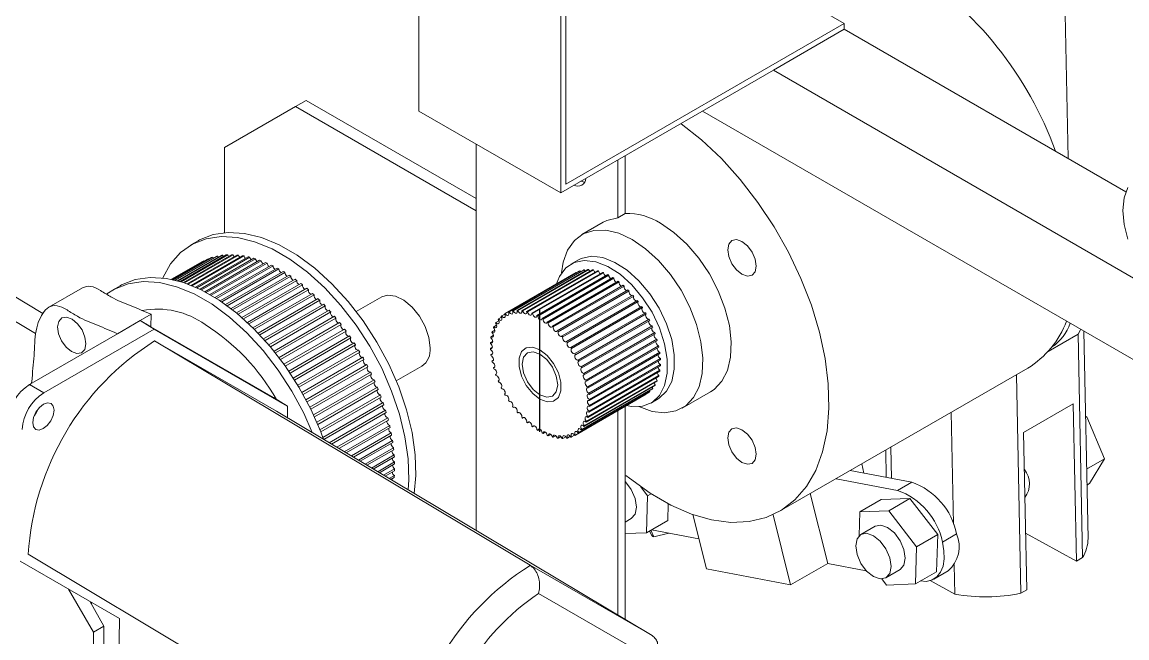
# Model space of a CAD drawing. Header units: millimetres. Extents: x -250 to 3947, y -1468 to 870.
# Drawn here: x 453.5 to 508.6, y 283.7 to 314.4 of the extents above; entities that cross this region are included whole.
import ezdxf

# ---------------------------------------------------------------- set-up
doc = ezdxf.new("R2010")
doc.units = ezdxf.units.MM
doc.linetypes.add('CENTERX2', pattern=[20.32, 12.7, -2.54, 2.54, -2.54])

msp = doc.modelspace()

# ---------------------------------------------------------------- linework, layer by layer
at = {"color": 7, "linetype": 'Continuous', "lineweight": 15}
for p, q in [((473.3147, 309.9859), (473.3147, 322.234)), ((505.6854, 307.6268), (505.4072, 321.7809)), ((480.3858, 305.9038), (480.3858, 318.1519)), ((480.6333, 318.2948), (480.6333, 306.3325)), ((494.5279, 314.3537), (487.4569, 318.4357)), ((480.6333, 306.3325), (494.5279, 314.3537)), ((494.5279, 314.3537), (494.5279, 314.0679)), ((494.5279, 314.0679), (490.9924, 312.0269)), ((508.5748, 305.9588), (494.5279, 314.0679)), ((490.9924, 312.0269), (480.3858, 305.9038)), ((572.3097, 265.0834), (490.9924, 312.0269)), ((467.681, 310.5146), (467.1507, 310.2085)), ((476.1663, 305.6162), (467.681, 310.5146)), ((467.1507, 310.2085), (463.6152, 308.1668)), ((476.1663, 305.0039), (467.1507, 310.2085)), ((480.3858, 305.9038), (473.3147, 309.9859)), ((514.3269, 294.4734), (487.4563, 309.9855)), ((463.6152, 303.9172), (463.6152, 308.1668)), ((476.1663, 308.3397), (476.1663, 289.0539)), ((483.2374, 307.55), (483.2374, 304.6627)), ((483.5909, 304.8668), (483.5909, 307.7541)), ((483.5909, 304.8668), (483.2374, 304.6627)), ((454.5532, 299.8865), (446.9942, 304.4059)), ((482.5054, 304.4367), (481.4447, 303.8244)), ((462.2975, 303.5104), (461.944, 303.3063)), ((460.9988, 301.5834), (462.7334, 302.5847)), ((462.7972, 302.611), (461.0122, 301.5805)), ((461.057, 301.5705), (462.9619, 302.6702)), ((463.0286, 302.6909), (461.079, 301.5655)), ((461.1451, 301.5498), (463.2, 302.7361)), ((463.2693, 302.7512), (461.1752, 301.5423)), ((461.2608, 301.5202), (463.4471, 302.7822)), ((463.5187, 302.7917), (461.2984, 301.51)), ((461.4018, 301.4804), (463.7023, 302.8084)), ((463.7761, 302.8122), (461.4461, 301.4671)), ((461.5654, 301.4293), (463.965, 302.8146)), ((464.0408, 302.8127), (461.6156, 301.4126)), ((461.749, 301.3659), (464.2345, 302.8007)), ((464.3121, 302.7932), (461.8044, 301.3455)), ((461.95, 301.289), (464.5101, 302.7669)), ((464.5893, 302.7537), (462.0099, 301.2646)), ((462.1661, 301.1979), (464.791, 302.7132)), ((464.8715, 302.6944), (462.2298, 301.1694)), ((462.3951, 301.0919), (465.0764, 302.6398)), ((465.1581, 302.6154), (462.4622, 301.059)), ((462.6351, 300.9705), (465.3655, 302.5468)), ((465.4482, 302.5169), (462.7049, 300.9332)), ((462.8129, 302.5842), (462.7972, 302.611)), ((463.0521, 302.6507), (463.0286, 302.6909)), ((481.2375, 302.5501), (480.884, 302.346)), ((460.9719, 301.589), (462.515, 302.4798)), ((462.5759, 302.5115), (460.9763, 301.5881)), ((462.5836, 302.4983), (462.5759, 302.5115)), ((462.8842, 300.8334), (465.6576, 302.4345)), ((465.741, 302.3992), (462.9563, 300.7916)), ((463.1407, 300.6804), (465.9519, 302.3033)), ((466.0357, 302.2626), (463.2147, 300.6341)), ((463.4033, 300.5115), (466.2475, 302.1534)), ((466.3315, 302.1076), (463.4787, 300.4607)), ((463.6704, 300.3267), (466.5437, 301.9854)), ((481.3081, 301.9953), (477.7726, 299.9542)), ((477.8091, 299.9673), (481.3447, 302.0084)), ((481.5163, 302.0533), (477.9807, 300.0122)), ((478.0202, 300.019), (481.5557, 302.0601)), ((481.7394, 302.0765), (478.2038, 300.0355)), ((478.2457, 300.0359), (481.7813, 302.0769)), ((481.975, 302.0647), (478.4395, 300.0237)), ((478.4834, 300.0178), (482.0189, 302.0588)), ((482.2206, 302.0181), (478.6851, 299.977)), ((478.7305, 299.9649), (482.266, 302.0059)), ((481.3447, 302.0084), (481.3686, 301.968)), ((466.6277, 301.9344), (463.7468, 300.2713)), ((463.9407, 300.1261), (466.8395, 301.7996)), ((466.9233, 301.7437), (464.0179, 300.0664)), ((464.2131, 299.9101), (467.1343, 301.5965)), ((467.2177, 301.5359), (464.2906, 299.8461)), ((481.1173, 301.9032), (477.5817, 299.8622)), ((477.615, 299.8814), (481.1505, 301.9224)), ((482.4735, 301.9371), (478.9379, 299.896)), ((478.9844, 299.8777), (482.5199, 301.9187)), ((482.7308, 301.8226), (479.1953, 299.7816)), ((479.2423, 299.7573), (482.7778, 301.7983)), ((482.9899, 301.6759), (479.4543, 299.6349)), ((479.5013, 299.6049), (483.0368, 301.6459)), ((483.2477, 301.4986), (479.7122, 299.4576)), ((479.7587, 299.4223), (483.2942, 301.4633)), ((481.1505, 301.9224), (481.1585, 301.9089)), ((456.5346, 301.1663), (454.8594, 300.1992)), ((458.4084, 301.2653), (458.0549, 301.0612)), ((464.4863, 299.679), (467.4272, 301.3768)), ((467.5099, 301.3115), (464.5638, 299.6108)), ((464.7592, 299.4333), (467.7174, 301.141)), ((467.7992, 301.0713), (464.8365, 299.3609)), ((465.0308, 299.1734), (468.0041, 300.8898)), ((483.5016, 301.2926), (479.9661, 299.2516)), ((480.0115, 299.2113), (483.5471, 301.2523)), ((483.7488, 301.0602), (480.2132, 299.0192)), ((480.2571, 298.9744), (483.7927, 301.0154)), ((468.0847, 300.8158), (465.1075, 299.0971)), ((465.3002, 298.8998), (468.2865, 300.6239)), ((468.3658, 300.5458), (465.376, 298.8198)), ((465.5663, 298.6134), (468.5639, 300.3439)), ((471.4541, 300.7137), (470.1851, 299.9811)), ((483.9864, 300.8039), (480.4509, 298.7629)), ((480.4928, 298.7141), (484.0283, 300.7551)), ((484.212, 300.5266), (480.6764, 298.4856)), ((480.7159, 298.4333), (484.2514, 300.4743)), ((459.9514, 299.8422), (459.4052, 299.5269)), ((459.9514, 299.8422), (459.9416, 299.2173)), ((468.6416, 300.262), (465.6411, 298.5298)), ((465.8282, 298.3146), (468.8355, 300.0507)), ((468.9114, 299.9652), (465.9017, 298.2277)), ((477.4398, 299.7621), (477.5894, 299.8485)), ((484.423, 300.2313), (480.8874, 298.1903)), ((480.924, 298.135), (484.4595, 300.176)), ((484.6171, 299.9212), (481.0816, 297.8801)), ((481.1148, 297.8226), (484.6504, 299.8636)), ((459.4052, 299.5269), (458.2762, 298.8752)), ((459.4052, 299.5269), (460.1122, 299.1042)), ((459.9416, 299.2173), (459.4052, 299.5269)), ((466.0515, 295.6901), (459.9416, 299.2173)), ((466.0851, 298.0043), (469.1005, 299.745)), ((469.1744, 299.6561), (466.157, 297.9142)), ((466.3363, 297.6832), (469.3582, 299.4278)), ((469.4299, 299.3357), (466.4064, 297.5902)), ((477.0463, 299.2192), (477.1852, 299.2993)), ((477.1539, 299.4292), (477.298, 299.5123)), ((477.2856, 299.6108), (477.4332, 299.696)), ((484.7923, 299.5997), (481.2568, 297.5586)), ((481.2863, 297.4994), (484.8219, 299.5404)), ((484.9465, 299.2703), (481.411, 297.2293)), ((481.4366, 297.1689), (484.9721, 299.21)), ((458.2762, 298.8752), (453.8925, 296.3445)), ((460.1122, 299.1042), (454.5995, 295.9218)), ((466.7585, 295.2674), (460.1122, 299.1042)), ((466.5808, 297.3522), (469.608, 299.0998)), ((469.6773, 299.0048), (466.6488, 297.2566)), ((466.8179, 297.0121), (469.849, 298.7619)), ((469.9158, 298.6644), (466.8838, 296.914)), ((476.9077, 298.7236), (477.0317, 298.7952)), ((476.9639, 298.9831), (477.0961, 299.0594)), ((485.0782, 298.9366), (481.5427, 296.8956)), ((481.564, 296.8349), (485.0995, 298.8759)), ((504.6876, 297.9837), (506.1874, 298.8495)), ((506.1874, 298.8495), (506.4065, 287.7027)), ((506.6833, 288.6633), (506.48, 299.0033)), ((478.8616, 287.3174), (460.1262, 298.5189)), ((460.1262, 298.5189), (466.2031, 295.0107)), ((467.047, 296.6638), (470.0808, 298.4152)), ((470.1447, 298.3153), (467.1104, 296.5636)), ((476.8757, 298.1458), (476.9795, 298.2057)), ((476.8782, 298.4435), (476.9927, 298.5096)), ((485.1858, 298.6024), (481.6503, 296.5614)), ((481.6671, 296.501), (485.2026, 298.542)), ((485.2682, 298.2712), (481.7326, 296.2302)), ((481.7448, 296.1708), (485.2804, 298.2118)), ((467.2673, 296.3083), (470.3025, 298.0605)), ((470.3636, 297.9585), (467.3282, 296.2062)), ((467.4783, 295.9465), (470.5137, 297.6988)), ((470.5716, 297.595), (467.5364, 295.8428)), ((476.9003, 297.8338), (476.9922, 297.8868)), ((476.9518, 297.5109), (477.0308, 297.5565)), ((485.3244, 297.9468), (481.7889, 295.9057)), ((481.7963, 295.8479), (485.3318, 297.8889)), ((485.354, 297.6325), (481.8184, 295.5915)), ((481.8209, 295.5359), (485.3564, 297.5769)), ((467.6794, 295.5794), (470.7138, 297.3311)), ((470.7684, 297.2259), (467.7345, 295.4744)), ((472.1849, 296.5169), (473.4539, 297.2495)), ((477.0295, 297.1807), (477.0947, 297.2183)), ((485.3318, 297.0484), (481.7963, 295.0074)), ((481.8184, 295.2382), (485.354, 297.2792)), ((485.3564, 297.332), (481.8209, 295.291)), ((491.3032, 290.0132), (503.6776, 297.1568)), ((467.8699, 295.2081), (470.9021, 296.9585)), ((470.9533, 296.852), (467.922, 295.102)), ((468.0495, 294.8335), (471.0782, 296.5819)), ((471.1259, 296.4744), (468.0985, 294.7267)), ((477.1326, 296.8467), (477.1833, 296.876)), ((477.26, 296.5127), (477.2957, 296.5333)), ((481.6503, 294.4624), (485.1858, 296.5035)), ((485.2026, 296.5444), (481.6671, 294.5034)), ((481.7326, 294.6985), (485.2682, 296.7395)), ((485.2804, 296.7849), (481.7448, 294.7439)), ((481.7889, 294.958), (485.3244, 296.999)), ((503.1099, 296.8291), (503.3243, 285.9233)), ((453.8925, 296.3445), (454.5995, 295.9218)), ((468.2178, 294.4567), (471.2416, 296.2023)), ((471.2856, 296.0942), (468.2634, 294.3495)), ((477.4102, 296.1823), (477.4305, 296.194)), ((481.2568, 293.9195), (484.7923, 295.9606)), ((484.8219, 295.9857), (481.2863, 293.9446)), ((481.411, 294.0708), (484.9465, 296.1118)), ((484.9721, 296.1426), (481.4366, 294.1016)), ((481.5427, 294.2525), (485.0782, 296.2935)), ((485.0995, 296.3295), (481.564, 294.2885)), ((484.7989, 296.0266), (484.8219, 295.9857)), ((486.4443, 295.1639), (487.8585, 295.9803)), ((466.0515, 295.6901), (466.7585, 295.2674)), ((468.3742, 294.0788), (471.3918, 295.8209)), ((471.432, 295.7124), (468.4164, 293.9715)), ((468.5184, 293.7009), (471.5285, 295.4386)), ((477.5817, 295.8591), (477.5864, 295.8617)), ((477.6197, 295.8042), (477.615, 295.8015)), ((477.8295, 295.5031), (477.8091, 295.4914)), ((484.6504, 295.8605), (481.1148, 293.8195)), ((484.6427, 295.8742), (484.6504, 295.8605)), ((484.8837, 295.4176), (485.2372, 295.6217)), ((505.9486, 295.3715), (503.4738, 293.9427)), ((506.1028, 287.5274), (505.9486, 295.3715)), ((484.9385, 283.8092), (466.2031, 295.0107)), ((466.7494, 294.6841), (466.7585, 295.2674)), ((471.5648, 295.3301), (468.5652, 293.5985)), ((468.8405, 293.4339), (471.6513, 295.0565)), ((471.6835, 294.9482), (468.9485, 293.3693)), ((478.0559, 295.2166), (478.0202, 295.196)), ((478.2965, 294.948), (478.2457, 294.9187)), ((483.2374, 295.0448), (483.2374, 284.8263)), ((483.5909, 284.6149), (483.5909, 295.2489)), ((499.8646, 294.9556), (499.9744, 289.3679)), ((469.2179, 293.2082), (471.7598, 294.6756)), ((471.7879, 294.5679), (469.3234, 293.1452)), ((469.5862, 292.9881), (471.8537, 294.2971)), ((478.5486, 294.7001), (478.4834, 294.6624)), ((478.8095, 294.4757), (478.7305, 294.4301)), ((479.0763, 294.2771), (478.9844, 294.2241)), ((506.5633, 294.7668), (506.6293, 294.7322)), ((506.6293, 294.7322), (506.5647, 294.6949)), ((506.6293, 294.7322), (507.5095, 292.6357)), ((471.8776, 294.1902), (469.6889, 292.9267)), ((469.9443, 292.7739), (471.9327, 293.9218)), ((471.9524, 293.8161), (470.044, 292.7144)), ((479.346, 294.1067), (479.2423, 294.0468)), ((479.6158, 293.9662), (479.5013, 293.9001)), ((479.8827, 293.8572), (479.7587, 293.7856)), ((480.1437, 293.7809), (480.0115, 293.7046)), ((480.396, 293.7381), (480.2571, 293.6579)), ((480.6368, 293.7293), (480.4928, 293.6462)), ((480.8635, 293.7546), (480.7159, 293.6694)), ((481.0736, 293.8137), (480.924, 293.7274)), ((503.4738, 293.9427), (503.6279, 286.0986)), ((470.2914, 292.5665), (471.9968, 293.551)), ((472.0122, 293.4466), (470.3877, 292.5088)), ((470.6263, 292.3662), (472.0456, 293.1855)), ((496.8507, 293.2157), (496.8813, 291.6574)), ((472.0566, 293.0829), (470.7191, 292.3107)), ((470.9484, 292.1736), (472.079, 292.8264)), ((472.0857, 292.7257), (471.0373, 292.1205)), ((496.5948, 293.068), (496.6215, 291.7069)), ((507.5095, 292.6357), (506.6153, 292.1195)), ((507.5095, 292.6357), (506.7584, 291.3949)), ((471.2565, 291.9894), (472.0971, 292.4746)), ((472.0993, 292.3763), (471.3414, 291.9387)), ((471.55, 291.8139), (472.0996, 292.1312)), ((497.8919, 291.4651), (494.8282, 292.0481)), ((495.3965, 292.3762), (495.5103, 291.9183)), ((472.0975, 292.0354), (471.6305, 291.7658)), ((471.828, 291.6477), (472.0866, 291.797)), ((472.0801, 291.704), (471.904, 291.6023)), ((497.1848, 291.0569), (494.1211, 291.6399)), ((484.718, 290.7907), (484.3742, 291.237)), ((497.1848, 291.0569), (497.8919, 291.4651)), ((506.7584, 291.3949), (506.631, 291.3214)), ((484.6618, 288.9385), (484.718, 290.7907)), ((484.888, 290.8888), (484.718, 290.7907)), ((492.8332, 290.8965), (493.6987, 287.4145)), ((496.3612, 290.5952), (495.3005, 289.9829)), ((497.8026, 290.6492), (496.3612, 290.5952)), ((497.8026, 290.6492), (496.742, 290.0369)), ((499.1879, 288.851), (497.8026, 290.6492)), ((485.7225, 289.5508), (485.7479, 290.3876)), ((486.9791, 289.8485), (487.6522, 287.1404)), ((490.9727, 289.8426), (491.8426, 286.3429)), ((495.3005, 289.9829), (495.2643, 288.79)), ((496.742, 290.0369), (495.3005, 289.9829)), ((498.1273, 288.2387), (496.742, 290.0369)), ((483.5909, 289.4749), (483.9015, 289.6541)), ((485.7225, 289.5508), (484.6618, 288.9385)), ((483.5909, 288.8984), (484.6618, 288.9385)), ((484.8203, 289.03), (484.9239, 288.8044)), ((484.8834, 289.0664), (485.036, 288.7342)), ((487.2805, 288.6359), (484.9169, 289.0858)), ((485.7728, 288.9229), (485.036, 288.7342)), ((496.0608, 289.2673), (495.3537, 288.8591)), ((499.1879, 288.851), (498.1273, 288.2387)), ((499.1317, 286.9989), (499.1879, 288.851)), ((499.4226, 288.4781), (500.1297, 288.8863)), ((506.1028, 287.5274), (503.5725, 288.921)), ((498.0711, 286.3866), (498.1273, 288.2387)), ((472.5641, 276.6657), (453.8288, 287.8672)), ((506.1028, 287.5274), (506.4065, 287.7027)), ((453.4176, 287.5272), (458.3764, 284.6645)), ((484.9385, 283.8092), (478.8616, 287.3174)), ((487.6522, 287.1404), (491.8426, 286.3429)), ((491.8426, 286.3429), (493.6987, 287.4145)), ((495.6222, 287.0484), (493.6987, 287.4145)), ((496.6036, 286.694), (497.3107, 287.1022)), ((500.0141, 287.3454), (500.0429, 285.8796)), ((496.396, 286.6359), (496.6296, 286.3326)), ((499.1317, 286.9989), (498.0711, 286.3866)), ((500.0429, 285.8796), (498.8173, 286.5547)), ((498.9963, 286.6319), (499.7035, 287.0401)), ((457.0744, 283.9807), (455.8314, 286.1338)), ((496.6296, 286.3326), (498.0711, 286.3866)), ((503.3243, 285.9233), (503.6279, 286.0986)), ((456.892, 285.5215), (457.6048, 284.2869)), ((479.2704, 285.9122), (484.9258, 282.6474)), ((458.3105, 280.4312), (458.3764, 284.6645)), ((457.6048, 284.2869), (457.0744, 283.9807)), ((457.0744, 283.9807), (457.0744, 263.5672)), ((457.6048, 284.2869), (457.6048, 264.4858))]:
    msp.add_line(p, q, dxfattribs=at)
at = {"color": 8, "linetype": 'Continuous', "lineweight": 15}
for p, q in [((444.7137, 304.5499), (454.1955, 298.8809)), ((454.3053, 295.0759), (454.2955, 295.0818)), ((456.9747, 285.4737), (456.9733, 285.3807))]:
    msp.add_line(p, q, dxfattribs=at)
at = {"color": 7, "linetype": 'CENTERX2'}
msp.add_line((479.3483, 293.9829), (479.3483, 300.107), dxfattribs=at)
at = {"color": 7, "linetype": 'Continuous', "lineweight": 15, "flags": 128}
for points in [[(483.6314, 291.8061), (483.8138, 291.659), (484.8411, 290.9191), (485.8763, 290.3215), (486.9036, 289.8754), (487.9075, 289.5874), (488.8727, 289.462), (489.7847, 289.501), (490.6296, 289.7039), (491.3945, 290.0676), (492.068, 290.5866), (492.6398, 291.2529), (493.1012, 292.0566), (493.4453, 292.9854), (493.6667, 294.0252), (493.7622, 295.1603), (493.7303, 296.3735), (493.5716, 297.6464), (493.2883, 298.9596), (492.8848, 300.2934), (492.3672, 301.6273), (491.7434, 302.9414), (491.0228, 304.2155), (490.2163, 305.4305), (489.3362, 306.5678), (488.3958, 307.6103), (487.4094, 308.5421), (486.3919, 309.3492), (486.375, 309.3613)], [(481.5837, 306.4407), (481.5634, 306.4422), (481.3945, 306.4861)], [(481.3945, 306.4861), (481.5634, 306.4422), (481.5837, 306.4407)], [(508.4234, 305.0262), (508.4854, 305.6487), (508.6685, 306.1704)], [(508.6685, 303.599), (508.4854, 304.3322), (508.4234, 305.0262)], [(482.5054, 304.4367), (482.6899, 304.5285), (483.2374, 304.6627)], [(487.8585, 295.9803), (488.0307, 296.0944), (488.4206, 296.5016), (488.6998, 297.0465), (488.8583, 297.7093), (488.8902, 298.4661), (488.7946, 299.2896), (488.5747, 300.15), (488.2387, 301.0162), (487.7985, 301.8569), (487.2702, 302.6417), (486.6727, 303.3422), (486.0278, 303.9332), (485.3587, 304.3932)], [(460.5379, 301.6593), (460.5405, 301.6653), (460.9289, 302.3631), (461.4246, 302.9275), (462.018, 303.3476), (462.6975, 303.6152), (463.4499, 303.725), (464.2606, 303.675), (465.1138, 303.4661), (465.9929, 303.1024), (466.8808, 302.591), (467.7601, 301.9417), (468.6138, 301.1673), (469.4253, 300.2828), (470.1788, 299.3055), (470.8595, 298.2543), (471.4543, 297.1498), (471.9516, 296.0133), (472.3416, 294.8671), (472.6169, 293.7335), (472.772, 292.6345)], [(462.2975, 303.5104), (462.3715, 303.5517), (463.051, 303.8193), (463.8035, 303.9291), (464.6142, 303.8791), (465.4674, 303.6702), (466.3465, 303.3065), (467.2343, 302.7951), (468.1137, 302.1458), (468.9674, 301.3714), (469.7789, 300.4869), (470.5323, 299.5096), (471.2131, 298.4584), (471.8079, 297.3539), (472.3051, 296.2174), (472.6952, 295.0712), (472.9704, 293.9376), (473.1255, 292.8386)], [(483.9445, 303.5768), (483.2754, 303.8893), (482.6305, 304.043), (482.033, 304.0322), (481.5047, 303.8574), (481.0645, 303.5249), (480.7285, 303.0467), (480.5086, 302.4402), (480.4251, 301.9157)], [(484.2815, 295.2355), (484.9406, 295.0018), (485.5646, 294.93), (486.13, 295.0232), (486.6165, 295.278), (487.0064, 295.6852), (487.2856, 296.2301), (487.444, 296.8929), (487.476, 297.6497), (487.3804, 298.4732), (487.1605, 299.3336), (486.8245, 300.1998), (486.3843, 301.0405), (485.8559, 301.8253), (485.2585, 302.5258), (484.6136, 303.1168), (483.9445, 303.5768)], [(489.4246, 303.475), (489.154, 303.5691), (488.9246, 303.5245), (488.7713, 303.3481), (488.7175, 303.0667), (488.7713, 302.7231), (488.9246, 302.3697), (489.154, 302.0603), (489.4246, 301.8419), (489.6952, 301.7479), (489.9246, 301.7925), (490.0778, 301.9689), (490.1317, 302.2503), (490.0778, 302.5938), (489.9246, 302.9472), (489.6952, 303.2567), (489.4246, 303.475)], [(463.3006, 302.6977), (463.2983, 302.7008), (463.2693, 302.7512)], [(463.5577, 302.725), (463.5461, 302.7404), (463.5187, 302.7917)], [(463.8227, 302.7324), (463.8019, 302.7603), (463.7761, 302.8122)], [(464.0949, 302.7201), (464.0649, 302.7603), (464.0408, 302.8127)], [(480.1594, 301.332), (480.3168, 301.7352), (480.6321, 302.1583), (481.0527, 302.4282), (481.559, 302.5324), (482.1271, 302.4658), (482.7307, 302.2316), (483.3414, 301.8408), (483.9307, 301.3117), (484.4711, 300.6689), (484.9373, 299.9426), (485.3074, 299.1666), (485.5642, 298.3774), (485.6957, 297.6117), (485.6957, 296.9055), (485.5642, 296.2916), (485.3074, 295.7989), (484.9373, 295.4503), (484.4711, 295.2622), (483.9307, 295.2433), (483.6433, 295.2972)], [(481.2375, 302.5501), (481.4063, 302.6323), (481.9125, 302.7365), (482.4807, 302.6699), (483.0843, 302.4357), (483.695, 302.0449), (484.2843, 301.5158), (484.8247, 300.873), (485.2908, 300.1467), (485.6609, 299.3707), (485.9178, 298.5815), (486.0492, 297.8158), (486.0492, 297.1096), (485.9178, 296.4957), (485.6609, 296.003), (485.2908, 295.6544), (485.2372, 295.6217)], [(481.5557, 302.0601), (481.5832, 302.0093), (481.5953, 301.9933)], [(481.7813, 302.0769), (481.8054, 302.025), (481.8361, 301.9845)], [(457.7545, 300.8629), (458.1289, 301.1025), (458.8084, 301.3701), (459.5608, 301.4799), (460.3716, 301.4299), (461.2248, 301.221), (462.1038, 300.8573), (462.9917, 300.3458), (463.871, 299.6966), (464.7248, 298.9222), (465.5362, 298.0377), (466.2897, 297.0604), (466.9704, 296.0092), (467.5652, 294.9046), (467.9946, 293.9396)], [(458.4084, 301.2653), (458.4824, 301.3066), (459.162, 301.5742), (459.9144, 301.684), (460.7251, 301.634), (461.5783, 301.4251), (462.4574, 301.0614), (463.3453, 300.5499), (464.2246, 299.9007), (465.0783, 299.1263), (465.8898, 298.2418), (466.6432, 297.2645), (467.324, 296.2133), (467.9188, 295.1088), (468.416, 293.9723), (468.5571, 293.5938)], [(483.7927, 301.0154), (483.7844, 300.974), (483.7918, 300.9233), (483.8139, 300.8709), (483.8473, 300.8245), (483.8871, 300.791), (483.9274, 300.7754), (483.9356, 300.7746)], [(473.8682, 298.1652), (473.8054, 298.6828), (473.6225, 299.227), (473.3358, 299.7493), (472.9707, 300.2035), (472.5597, 300.5491), (472.1393, 300.7554), (471.7469, 300.8041), (471.4541, 300.7137)], [(484.0283, 300.7551), (484.0159, 300.7173), (484.0191, 300.6685), (484.0375, 300.6158), (484.0682, 300.567), (484.1069, 300.5295), (484.1476, 300.5086), (484.1762, 300.506)], [(484.2514, 300.4743), (484.235, 300.4406), (484.2339, 300.394), (484.2484, 300.3416), (484.2762, 300.291), (484.3132, 300.2498), (484.354, 300.224), (484.3925, 300.2175), (484.4027, 300.2196)], [(477.4398, 299.7621), (477.4753, 299.7183), (477.5158, 299.6888), (477.5553, 299.6779), (477.5879, 299.6874), (477.6089, 299.7157), (477.6151, 299.7588), (477.6056, 299.8101), (477.5817, 299.8622)], [(477.615, 299.8814), (477.6482, 299.8347), (477.6879, 299.8008), (477.7282, 299.7847), (477.7633, 299.7886), (477.7878, 299.8122), (477.7981, 299.8518), (477.7928, 299.9016), (477.7726, 299.9542)], [(477.8091, 299.9673), (477.8396, 299.9184), (477.8781, 299.8804), (477.9189, 299.8591), (477.9559, 299.8576), (477.9837, 299.8761), (477.9982, 299.9118), (477.9971, 299.9596), (477.9807, 300.0122)], [(478.0202, 300.019), (478.0476, 299.9683), (478.0845, 299.9267), (478.1253, 299.9005), (478.1639, 299.8935), (478.1947, 299.9067), (478.213, 299.9382), (478.2162, 299.9834), (478.2038, 300.0355)], [(478.2457, 300.0359), (478.2699, 299.984), (478.3047, 299.9393), (478.345, 299.9084), (478.3848, 299.8959), (478.4182, 299.9038), (478.4403, 299.9307), (478.4477, 299.9727), (478.4395, 300.0237)], [(478.4834, 300.0178), (478.504, 299.9652), (478.5364, 299.9178), (478.5758, 299.8827), (478.6163, 299.8649), (478.652, 299.8673), (478.6775, 299.8893), (478.6891, 299.9278), (478.6851, 299.977)], [(478.7305, 299.9649), (478.7473, 299.9122), (478.7769, 299.8627), (478.815, 299.8236), (478.8558, 299.8008), (478.8933, 299.7976), (478.9221, 299.8145), (478.9377, 299.849), (478.9379, 299.896)], [(478.9844, 299.8777), (478.9972, 299.8256), (479.0237, 299.7744), (479.06, 299.7318), (479.1007, 299.7042), (479.1397, 299.6955), (479.1713, 299.7071), (479.1908, 299.7373), (479.1953, 299.7816)], [(484.4595, 300.176), (484.4393, 300.1467), (484.434, 300.1031), (484.4444, 300.0515), (484.4689, 299.9996), (484.5039, 299.9552), (484.5443, 299.9247), (484.584, 299.9128), (484.6125, 299.9185)], [(484.6457, 299.8609), (484.6266, 299.839), (484.617, 299.7987), (484.6232, 299.7485), (484.6442, 299.6959), (484.6768, 299.6488), (484.7163, 299.614), (484.7568, 299.5968), (484.7923, 299.5997)], [(455.9866, 297.9802), (455.717, 298.2036), (455.4903, 298.5161), (455.3412, 298.8702), (455.2922, 299.2121), (455.3508, 299.4895), (455.5082, 299.6604), (455.7403, 299.6987), (456.0118, 299.5985), (456.2814, 299.3751), (456.508, 299.0626), (456.6572, 298.7085), (456.7062, 298.3667), (456.6475, 298.0892), (456.4902, 297.9183), (456.2581, 297.8801), (455.9866, 297.9802)], [(469.3206, 299.406), (469.2939, 299.4086), (469.2528, 299.4293), (469.2139, 299.4671), (469.1829, 299.5162), (469.1645, 299.5693), (469.1616, 299.6184), (469.1744, 299.6561)], [(469.578, 299.0824), (469.5412, 299.086), (469.5, 299.1092), (469.4618, 299.1489), (469.4323, 299.199), (469.4159, 299.2521), (469.4151, 299.3), (469.4299, 299.3357)], [(477.0463, 299.2192), (477.0863, 299.1866), (477.1265, 299.172), (477.1608, 299.1776), (477.1843, 299.2027), (477.1934, 299.2434), (477.1868, 299.2937), (477.1655, 299.3462), (477.1326, 299.3931)], [(477.1539, 299.4292), (477.1928, 299.3924), (477.2335, 299.3726), (477.27, 299.3728), (477.2968, 299.3928), (477.3101, 299.4298), (477.3077, 299.4782), (477.2902, 299.5309), (477.26, 299.58)], [(477.2856, 299.6108), (477.323, 299.5703), (477.3638, 299.5455), (477.402, 299.5401), (477.4319, 299.555), (477.4491, 299.5878), (477.451, 299.6338), (477.4374, 299.6861), (477.4102, 299.737)], [(479.2423, 299.7573), (479.251, 299.7062), (479.2741, 299.654), (479.3082, 299.6084), (479.3483, 299.5762), (479.3884, 299.5622), (479.4225, 299.5683), (479.4456, 299.5938), (479.4543, 299.6349)], [(479.5013, 299.6049), (479.5058, 299.5555), (479.5253, 299.5028), (479.5569, 299.4547), (479.5959, 299.4183), (479.6366, 299.399), (479.6729, 299.3997), (479.6994, 299.4202), (479.7122, 299.4576)], [(479.7587, 299.4223), (479.7589, 299.375), (479.7745, 299.3224), (479.8032, 299.2723), (479.8408, 299.2321), (479.8816, 299.2078), (479.9197, 299.203), (479.9493, 299.2183), (479.9661, 299.2516)], [(480.0115, 299.2113), (480.0075, 299.1667), (480.0191, 299.1148), (480.0446, 299.0633), (480.0803, 299.0198), (480.1208, 298.9907), (480.1602, 298.9804), (480.1926, 298.9904), (480.2132, 299.0192)], [(484.8016, 299.5287), (484.7947, 299.5208), (484.7811, 299.4843), (484.783, 299.436), (484.8002, 299.3834), (484.8301, 299.334), (484.8683, 299.2953), (484.9091, 299.2729), (484.9465, 299.2703)], [(469.8268, 298.7491), (469.8186, 298.7475), (469.78, 298.7536), (469.7389, 298.7793), (469.7015, 298.8208), (469.6735, 298.8717), (469.6591, 298.9245), (469.6604, 298.9713), (469.6773, 299.0048)], [(470.0663, 298.4069), (470.049, 298.4034), (470.0096, 298.4123), (469.9686, 298.4404), (469.9322, 298.4835), (469.9059, 298.5352), (469.8935, 298.5877), (469.897, 298.633), (469.9158, 298.6644)], [(476.8782, 298.4435), (476.9187, 298.4252), (476.9546, 298.427), (476.9805, 298.4486), (476.9925, 298.4867), (476.9888, 298.5358), (476.9701, 298.5885), (476.9391, 298.637), (476.9003, 298.6742)], [(476.9077, 298.7236), (476.9485, 298.7003), (476.9862, 298.6966), (477.0152, 298.713), (477.0313, 298.7471), (477.0319, 298.7939), (477.0171, 298.8464), (476.989, 298.8968), (476.9518, 298.9377)], [(476.9639, 298.9831), (477.0046, 298.955), (477.0437, 298.9458), (477.0756, 298.9569), (477.0954, 298.9866), (477.1003, 299.0306), (477.0896, 299.0823), (477.0647, 299.1341), (477.0295, 299.1782)], [(480.2571, 298.9744), (480.2489, 298.933), (480.2563, 298.8823), (480.2784, 298.8299), (480.3118, 298.7835), (480.3516, 298.75), (480.3919, 298.7344), (480.4267, 298.7389), (480.4509, 298.7629)], [(480.4928, 298.7141), (480.4804, 298.6763), (480.4836, 298.6275), (480.5019, 298.5748), (480.5327, 298.526), (480.5713, 298.4884), (480.6121, 298.4676), (480.6489, 298.4666), (480.6764, 298.4856)], [(484.9364, 299.1894), (484.9244, 299.1632), (484.9221, 299.1175), (484.9353, 299.0653), (484.9621, 299.0142), (484.9986, 298.972), (485.0393, 298.9448), (485.0782, 298.9366)], [(506.1874, 298.8495), (506.3079, 299.0768), (506.3171, 299.0974)], [(470.2959, 298.0567), (470.2694, 298.0515), (470.2295, 298.0631), (470.1888, 298.0935), (470.1534, 298.1382), (470.1287, 298.1904), (470.1184, 298.2424), (470.124, 298.2862), (470.1447, 298.3153)], [(476.8757, 298.1458), (476.9156, 298.1328), (476.9492, 298.1401), (476.9716, 298.1666), (476.9795, 298.2083), (476.9716, 298.2591), (476.9492, 298.3114), (476.9156, 298.3576), (476.8757, 298.3907)], [(479.3483, 298.0656), (478.9855, 298.2012), (478.6665, 298.1726), (478.4297, 297.9835), (478.3037, 297.6565), (478.3037, 297.2311), (478.4297, 296.7587), (478.6665, 296.2961), (478.9855, 295.8993), (479.3483, 295.616), (479.7111, 295.4804), (480.0301, 295.509), (480.2669, 295.6981), (480.3928, 296.0251), (480.3928, 296.4505), (480.2669, 296.9229), (480.0301, 297.3855), (479.7111, 297.7823), (479.3483, 298.0656)], [(480.7159, 298.4333), (480.6995, 298.3996), (480.6984, 298.353), (480.7129, 298.3006), (480.7406, 298.25), (480.7777, 298.2088), (480.8185, 298.183), (480.8569, 298.1765), (480.8874, 298.1903)], [(480.924, 298.135), (480.9038, 298.1057), (480.8985, 298.062), (480.9088, 298.0104), (480.9333, 297.9586), (480.9684, 297.9142), (481.0087, 297.8837), (481.0484, 297.8718), (481.0816, 297.8801)], [(470.5137, 297.6988), (470.4794, 297.6926), (470.439, 297.7068), (470.3986, 297.7395), (470.3644, 297.7856), (470.3415, 297.8383), (470.3333, 297.8896), (470.341, 297.9318), (470.3636, 297.9585)], [(470.7138, 297.3311), (470.6782, 297.3276), (470.6375, 297.3446), (470.5977, 297.3794), (470.5647, 297.4268), (470.5436, 297.4798), (470.5375, 297.5303), (470.5473, 297.5708), (470.5654, 297.5914)], [(476.9003, 297.8338), (476.9391, 297.8262), (476.9701, 297.8389), (476.9888, 297.87), (476.9925, 297.9149), (476.9805, 297.9669), (476.9546, 298.0183), (476.9187, 298.0615), (476.8782, 298.0901)], [(476.9518, 297.5109), (476.989, 297.5088), (477.0171, 297.5268), (477.0319, 297.5622), (477.0313, 297.6097), (477.0152, 297.6623), (476.9862, 297.7122), (476.9485, 297.752), (476.9077, 297.7759)], [(480.2322, 296.3306), (480.1649, 296.76), (479.9733, 297.2017), (479.6865, 297.5885), (479.3483, 297.8615), (479.01, 297.9791), (478.7233, 297.9233), (478.5317, 297.7028), (478.4644, 297.3511), (478.5317, 296.9216), (478.7233, 296.4799), (479.01, 296.0931), (479.3483, 295.8201), (479.6865, 295.7026), (479.9733, 295.7583), (480.1649, 295.9788), (480.2322, 296.3306)], [(481.1148, 297.8226), (481.091, 297.798), (481.0815, 297.7577), (481.0877, 297.7075), (481.1087, 297.6549), (481.1413, 297.6078), (481.1808, 297.573), (481.2213, 297.5558), (481.2568, 297.5586)], [(470.9021, 296.9585), (470.8655, 296.9578), (470.8245, 296.9773), (470.7853, 297.0142), (470.7537, 297.0628), (470.7344, 297.1159), (470.7305, 297.1655), (470.7424, 297.2041), (470.7543, 297.2177)], [(477.0295, 297.1807), (477.0647, 297.1841), (477.0896, 297.2072), (477.1003, 297.2464), (477.0954, 297.2961), (477.0756, 297.3487), (477.0437, 297.3966), (477.0046, 297.4326), (476.9639, 297.4514)], [(477.1326, 296.8467), (477.1655, 296.8556), (477.1868, 296.8835), (477.1934, 296.9263), (477.1843, 296.9775), (477.1608, 297.0296), (477.1265, 297.0749), (477.0863, 297.1067), (477.0463, 297.1202)], [(481.2863, 297.4994), (481.2592, 297.4798), (481.2456, 297.4432), (481.2475, 297.395), (481.2647, 297.3423), (481.2946, 297.293), (481.3328, 297.2542), (481.3736, 297.2319), (481.411, 297.2293)], [(481.4366, 297.1689), (481.4064, 297.1546), (481.3889, 297.1222), (481.3865, 297.0765), (481.3997, 297.0242), (481.4266, 296.9732), (481.463, 296.931), (481.5038, 296.9038), (481.5427, 296.8956)], [(471.0782, 296.5819), (471.0407, 296.5839), (470.9996, 296.606), (470.961, 296.6448), (470.9308, 296.6945), (470.9135, 296.7476), (470.9117, 296.7961), (470.9257, 296.8327), (470.9314, 296.8393)], [(471.2416, 296.2023), (471.2033, 296.2071), (471.1621, 296.2317), (471.1244, 296.2724), (471.0957, 296.323), (471.0803, 296.3759), (471.0807, 296.4232), (471.0962, 296.4573)], [(477.26, 296.5127), (477.2902, 296.527), (477.3077, 296.5594), (477.3101, 296.6051), (477.2968, 296.6574), (477.27, 296.7084), (477.2335, 296.7506), (477.1928, 296.7779), (477.1539, 296.786)], [(481.564, 296.8349), (481.5311, 296.826), (481.5098, 296.7981), (481.5032, 296.7554), (481.5123, 296.7041), (481.5358, 296.652), (481.5701, 296.6067), (481.6103, 296.5749), (481.6503, 296.5614)], [(481.6671, 296.501), (481.6319, 296.4975), (481.607, 296.4744), (481.5963, 296.4352), (481.6012, 296.3855), (481.621, 296.3329), (481.6529, 296.285), (481.692, 296.249), (481.7326, 296.2302)], [(471.3918, 295.8209), (471.3528, 295.8285), (471.3117, 295.8555), (471.2749, 295.8979), (471.2478, 295.9492), (471.2345, 296.0019), (471.237, 296.0479), (471.2483, 296.0727)], [(477.4102, 296.1823), (477.4374, 296.2018), (477.451, 296.2384), (477.4491, 296.2866), (477.4319, 296.3393), (477.402, 296.3887), (477.3638, 296.4274), (477.323, 296.4497), (477.2856, 296.4524)], [(477.5817, 295.8591), (477.6056, 295.8836), (477.6151, 295.924), (477.6089, 295.9741), (477.5879, 296.0267), (477.5553, 296.0739), (477.5158, 296.1086), (477.4753, 296.1259), (477.4398, 296.123)], [(481.7448, 296.1708), (481.7076, 296.1728), (481.6795, 296.1548), (481.6647, 296.1194), (481.6653, 296.0719), (481.6814, 296.0193), (481.7104, 295.9694), (481.7481, 295.9296), (481.7889, 295.9057)], [(484.9342, 296.2103), (484.942, 296.1918), (484.9721, 296.1426)], [(485.0469, 296.4233), (485.0666, 296.3764), (485.0995, 296.3295)], [(454.5717, 294.139), (454.3695, 294.068), (454.1995, 294.1003), (454.0876, 294.2308), (454.0508, 294.4397), (454.0948, 294.6952), (454.2128, 294.9585), (454.3869, 295.1894), (454.5906, 295.3527), (454.7928, 295.4237), (454.9628, 295.3915), (455.0747, 295.2609), (455.1115, 295.052), (455.0675, 294.7965), (454.9495, 294.5332), (454.7754, 294.3024), (454.5717, 294.139)], [(471.5285, 295.4386), (471.4889, 295.4489), (471.448, 295.4783), (471.4122, 295.5223), (471.3867, 295.5743), (471.3755, 295.6265), (471.3801, 295.671), (471.3872, 295.6865)], [(477.7726, 295.5466), (477.7928, 295.5759), (477.7981, 295.6196), (477.7878, 295.6712), (477.7633, 295.723), (477.7282, 295.7675), (477.6879, 295.7979), (477.6482, 295.8098), (477.615, 295.8015)], [(477.9807, 295.2484), (477.9971, 295.2821), (477.9982, 295.3286), (477.9837, 295.381), (477.9559, 295.4316), (477.9189, 295.4728), (477.8781, 295.4986), (477.8396, 295.5051), (477.8091, 295.4914)], [(481.7963, 295.8479), (481.7575, 295.8554), (481.7265, 295.8427), (481.7078, 295.8116), (481.7041, 295.7667), (481.7161, 295.7148), (481.742, 295.6633), (481.7779, 295.6201), (481.8184, 295.5915)], [(481.8209, 295.5359), (481.781, 295.5488), (481.7474, 295.5415), (481.725, 295.5151), (481.7171, 295.4733), (481.725, 295.4225), (481.7474, 295.3702), (481.781, 295.324), (481.8209, 295.291)], [(454.3235, 295.1175), (454.2425, 294.9559), (454.1319, 294.797)], [(471.6513, 295.0565), (471.6111, 295.0695), (471.5706, 295.1012), (471.5358, 295.1467), (471.5121, 295.1992), (471.5029, 295.2508), (471.5097, 295.2937), (471.5125, 295.2999)], [(478.2038, 294.9675), (478.2162, 295.0053), (478.213, 295.0542), (478.1947, 295.1069), (478.1639, 295.1556), (478.1253, 295.1932), (478.0845, 295.214), (478.0476, 295.215), (478.0202, 295.196)], [(478.4395, 294.7072), (478.4477, 294.7486), (478.4403, 294.7993), (478.4182, 294.8517), (478.3848, 294.8981), (478.345, 294.9316), (478.3047, 294.9472), (478.2699, 294.9427), (478.2457, 294.9187)], [(481.7889, 294.958), (481.7481, 294.9813), (481.7104, 294.985), (481.6814, 294.9686), (481.6653, 294.9345), (481.6647, 294.8877), (481.6795, 294.8352), (481.7076, 294.7848), (481.7448, 294.7439)], [(481.8184, 295.2382), (481.7779, 295.2564), (481.742, 295.2546), (481.7161, 295.233), (481.7041, 295.1949), (481.7078, 295.1458), (481.7265, 295.0931), (481.7575, 295.0446), (481.7963, 295.0074)], [(478.6851, 294.4703), (478.6891, 294.5149), (478.6775, 294.5668), (478.652, 294.6183), (478.6163, 294.6619), (478.5758, 294.6909), (478.5364, 294.7012), (478.504, 294.6912), (478.4834, 294.6624)], [(478.9379, 294.2594), (478.9377, 294.3067), (478.9221, 294.3592), (478.8933, 294.4093), (478.8558, 294.4495), (478.815, 294.4738), (478.7769, 294.4786), (478.7473, 294.4633), (478.7305, 294.4301)], [(479.1953, 294.0767), (479.1908, 294.1262), (479.1713, 294.1788), (479.1397, 294.2269), (479.1007, 294.2633), (479.06, 294.2826), (479.0237, 294.2819), (478.9972, 294.2614), (478.9844, 294.2241)], [(481.5427, 294.2525), (481.5038, 294.2892), (481.463, 294.309), (481.4266, 294.3089), (481.3997, 294.2888), (481.3865, 294.2519), (481.3889, 294.2034), (481.4064, 294.1507), (481.4366, 294.1016)], [(481.6503, 294.4624), (481.6103, 294.4951), (481.5701, 294.5096), (481.5358, 294.504), (481.5123, 294.479), (481.5032, 294.4383), (481.5098, 294.3879), (481.5311, 294.3354), (481.564, 294.2885)], [(481.7326, 294.6985), (481.692, 294.7266), (481.6529, 294.7358), (481.621, 294.7247), (481.6012, 294.695), (481.5963, 294.651), (481.607, 294.5993), (481.6319, 294.5475), (481.6671, 294.5034)], [(479.4543, 293.9243), (479.4456, 293.9754), (479.4225, 294.0276), (479.3884, 294.0732), (479.3483, 294.1054), (479.3082, 294.1194), (479.2741, 294.1133), (479.251, 294.0878), (479.2423, 294.0468)], [(479.7122, 293.8039), (479.6994, 293.8561), (479.6729, 293.9072), (479.6366, 293.9498), (479.5959, 293.9774), (479.5569, 293.9861), (479.5253, 293.9745), (479.5058, 293.9443), (479.5013, 293.9001)], [(479.9661, 293.7167), (479.9493, 293.7694), (479.9197, 293.819), (479.8816, 293.858), (479.8408, 293.8809), (479.8032, 293.884), (479.7745, 293.8671), (479.7589, 293.8326), (479.7587, 293.7856)], [(480.2132, 293.6638), (480.1926, 293.7164), (480.1602, 293.7638), (480.1208, 293.799), (480.0803, 293.8167), (480.0446, 293.8144), (480.0191, 293.7923), (480.0075, 293.7538), (480.0115, 293.7046)], [(480.4509, 293.6457), (480.4267, 293.6976), (480.3919, 293.7424), (480.3516, 293.7732), (480.3118, 293.7857), (480.2784, 293.7779), (480.2563, 293.7509), (480.2489, 293.7089), (480.2571, 293.6579)], [(480.6764, 293.6626), (480.6489, 293.7133), (480.6121, 293.7549), (480.5713, 293.7811), (480.5327, 293.7881), (480.5019, 293.7749), (480.4836, 293.7434), (480.4804, 293.6982), (480.4928, 293.6462)], [(480.8874, 293.7143), (480.8569, 293.7632), (480.8185, 293.8012), (480.7777, 293.8225), (480.7406, 293.824), (480.7129, 293.8055), (480.6984, 293.7698), (480.6995, 293.722), (480.7159, 293.6694)], [(481.0816, 293.8003), (481.0484, 293.8469), (481.0087, 293.8808), (480.9684, 293.897), (480.9333, 293.893), (480.9088, 293.8694), (480.8985, 293.8298), (480.9038, 293.78), (480.924, 293.7274)], [(481.2568, 293.9195), (481.2213, 293.9633), (481.1808, 293.9929), (481.1413, 294.0037), (481.1087, 293.9942), (481.0877, 293.9659), (481.0815, 293.9228), (481.091, 293.8715), (481.1148, 293.8195)], [(481.411, 294.0708), (481.3736, 294.1113), (481.3328, 294.1361), (481.2946, 294.1415), (481.2647, 294.1267), (481.2475, 294.0938), (481.2456, 294.0478), (481.2592, 293.9955), (481.2863, 293.9446)], [(489.4246, 294.0848), (489.154, 294.1789), (488.9246, 294.1343), (488.7713, 293.9579), (488.7175, 293.6765), (488.7713, 293.3329), (488.9246, 292.9795), (489.154, 292.6701), (489.4246, 292.4517), (489.6952, 292.3577), (489.9246, 292.4022), (490.0778, 292.5787), (490.1317, 292.8601), (490.0778, 293.2036), (489.9246, 293.557), (489.6952, 293.8664), (489.4246, 294.0848)], [(472.772, 292.6345), (472.8039, 291.5914), (472.7721, 291.0833)], [(473.1255, 292.8386), (473.1575, 291.7955), (473.0772, 290.9009)], [(483.9015, 289.6541), (483.9016, 289.6542), (484.0932, 289.8747), (484.1604, 290.2264), (484.0932, 290.6559), (483.9016, 291.0976), (483.6148, 291.4844), (483.5909, 291.5091)], [(497.3107, 287.1022), (497.3108, 287.1022), (497.5024, 287.3227), (497.5697, 287.6745), (497.5024, 288.1039), (497.3108, 288.5457), (497.024, 288.9325), (496.6858, 289.2054), (496.3475, 289.323), (496.0608, 289.2673)], [(496.8626, 287.2663), (496.7953, 287.6957), (496.6037, 288.1375), (496.3169, 288.5243), (495.9787, 288.7972), (495.6404, 288.9148), (495.3537, 288.8591), (495.1621, 288.6386), (495.0948, 288.2868), (495.1621, 287.8574), (495.3537, 287.4156), (495.6404, 287.0288), (495.9787, 286.7559), (496.3169, 286.6383), (496.6037, 286.694), (496.7953, 286.9145), (496.8626, 287.2663)], [(498.3082, 286.5372), (498.6244, 286.5184), (498.9068, 286.5872), (499.1447, 286.7409), (499.3289, 286.9736), (499.4522, 287.2763), (499.51, 287.6376), (499.5, 288.0433), (499.4226, 288.4781)]]:
    msp.add_lwpolyline(points, dxfattribs=at)
at = {"color": 7, "linetype": 'Continuous', "lineweight": 15}
for centre, radius, start, end in [((487.8979, 301.797), 18.2439, 19.83855, 57.37793), ((481.231, 306.6434), 0.4083, 242.2485, 357.74466), ((483.7282, 301.8427), 3.0272, 57.40994, 92.59824), ((463.8231, 300.0253), 2.7817, 111.64081, 113.06306), ((463.8222, 300.0207), 2.7857, 106.5536, 107.98883), ((463.8484, 299.9296), 2.8804, 101.59892, 103.00822), ((463.8905, 299.6987), 3.1153, 96.85464, 98.18334), ((463.9125, 299.43), 3.385, 92.3103, 93.56162), ((463.9162, 299.3439), 3.4711, 87.94199, 89.19411), ((463.8963, 298.929), 3.8865, 83.85739, 85.0072), ((464.5519, 302.8628), 0.2496, 196.19687, 224.41601), ((463.8479, 298.5611), 4.2576, 79.97198, 81.05264), ((464.8297, 302.8155), 0.2482, 194.42425, 226.19267), ((463.7548, 298.101), 4.7272, 76.33528, 77.33818), ((465.112, 302.7482), 0.2464, 192.62226, 227.99012), ((463.6546, 297.7332), 5.1084, 72.88378, 73.84033), ((465.398, 302.6611), 0.2443, 190.80546, 229.8122), ((463.4254, 297.0583), 5.8213, 69.66678, 70.53173), ((465.6837, 302.5526), 0.2382, 188.61705, 231.99572), ((463.7906, 300.1047), 2.696, 116.78044, 118.23997), ((463.3924, 296.9756), 5.9102, 66.58597, 67.46338), ((465.9753, 302.427), 0.236, 186.76701, 233.84684), ((463.0849, 296.288), 6.6636, 63.71586, 64.51666), ((466.2683, 302.2825), 0.2335, 184.88416, 235.72959), ((462.7744, 295.6909), 7.3367, 60.99764, 61.74523), ((466.5569, 302.1166), 0.2255, 182.28984, 238.32461), ((462.4694, 295.1718), 7.9388, 58.41307, 59.12231), ((481.7228, 300.8948), 1.176, 108.75492, 110.64597), ((481.7625, 300.7433), 1.3329, 98.92701, 100.64721), ((481.7775, 300.5284), 1.5486, 89.86206, 91.41226), ((481.7477, 300.2029), 1.8756, 81.68771, 83.04065), ((482.2585, 302.122), 0.2478, 194.7589, 226.65139), ((481.667, 299.8604), 2.2276, 74.40011, 75.60948), ((482.5056, 302.0532), 0.2442, 191.16409, 230.24943), ((466.85, 301.9354), 0.2223, 180.25087, 240.36345), ((462.1499, 294.6766), 8.5282, 55.96352, 56.64026), ((467.1424, 301.7369), 0.2192, 178.21799, 242.39671), ((461.8859, 294.2991), 8.9888, 53.61898, 54.27611), ((467.433, 301.5213), 0.2158, 176.13079, 244.48444), ((481.5125, 299.4326), 2.6825, 67.94203, 69.00835), ((482.7539, 301.9479), 0.2358, 187.11317, 234.29869), ((481.359, 299.1112), 3.0387, 62.16676, 63.16341), ((483.0004, 301.8072), 0.2228, 182.29129, 239.12244), ((481.1027, 298.6647), 3.5537, 57.02682, 57.92469), ((483.2548, 301.6398), 0.2181, 178.39732, 243.01532), ((480.6819, 298.075), 4.2783, 52.36857, 53.1498), ((483.4984, 301.4383), 0.2058, 173.02778, 248.38506), ((461.5016, 293.7908), 9.6261, 51.37865, 52.0057), ((467.7141, 301.2853), 0.2059, 172.68067, 247.93424), ((461.4445, 293.7062), 9.7276, 49.21215, 49.84514), ((467.9993, 301.0379), 0.2029, 170.52884, 250.08742), ((460.9169, 293.088), 10.5402, 47.15297, 47.74784), ((480.3454, 297.6874), 4.7915, 48.07316, 48.79901), ((483.7428, 301.2132), 0.1997, 168.69678, 252.71621), ((479.9652, 297.3088), 5.3281, 44.08127, 44.75572), ((468.2803, 300.7754), 0.1997, 168.31796, 252.29595), ((460.4452, 292.5825), 11.2316, 45.15392, 45.72144), ((468.5562, 300.4984), 0.1962, 166.02766, 254.58762), ((460.2508, 292.3802), 11.5121, 43.20842, 43.77026), ((479.7466, 297.1244), 5.6138, 40.29638, 40.95309), ((479.5575, 296.9783), 5.8527, 36.67873, 37.3202), ((460.2403, 295.9427), 4.1607, 54.62367, 100.06331), ((468.8263, 300.2078), 0.1925, 163.65575, 256.96061), ((459.662, 291.8317), 12.3169, 41.3267, 41.85862), ((469.0899, 299.9043), 0.1886, 161.18479, 259.42966), ((478.215, 298.8189), 1.2209, 129.41275, 131.23425), ((478.1856, 298.8546), 1.1747, 119.06316, 120.9358), ((478.1873, 298.8538), 1.176, 108.75492, 110.64597), ((478.227, 298.7023), 1.3329, 98.92701, 100.64721), ((478.242, 298.4874), 1.5486, 89.86206, 91.41226), ((478.2122, 298.1619), 1.8756, 81.68771, 83.04065), ((478.1314, 297.8193), 2.2276, 74.40011, 75.60948), ((477.977, 297.3916), 2.6825, 67.94203, 69.00835), ((477.8235, 297.0702), 3.0387, 62.16676, 63.16341), ((479.57, 296.9833), 5.8396, 33.14354, 33.79365), ((479.3488, 296.8408), 6.1028, 29.69, 30.31426), ((456.8607, 290.2618), 10.7625, 29.71419, 57.46441), ((459.5521, 291.7305), 12.4661, 39.47714, 40.00848), ((459.0472, 291.3187), 13.1177, 37.67342, 38.18303), ((478.7098, 298.5109), 1.808, 156.9378, 158.34149), ((478.4783, 298.6207), 1.5516, 148.59892, 150.14619), ((478.3103, 298.7316), 1.3502, 139.37224, 141.07074), ((477.5672, 296.6236), 3.5537, 57.02682, 57.92469), ((477.1464, 296.034), 4.2783, 52.36857, 53.1498), ((476.8099, 295.6464), 4.7915, 48.07316, 48.79901), ((479.3659, 296.854), 6.0814, 26.21488, 26.83908), ((479.5055, 296.925), 5.925, 22.68441, 23.31816), ((501.2584, 301.1114), 4.6358, 301.45583, 339.75119), ((503.6416, 300.1093), 2.2625, 303.2275, 341.76742), ((459.0661, 291.3268), 13.0977, 35.88878, 36.40291), ((458.5005, 290.9252), 13.7914, 34.13586, 34.62687), ((479.438, 298.3214), 2.5621, 170.9682, 172.08457), ((479.0466, 298.4007), 2.1625, 164.37626, 165.62203), ((476.4296, 295.2677), 5.3281, 44.08127, 44.75572), ((476.2111, 295.0834), 5.6138, 40.29638, 40.95309), ((485.2326, 298.7892), 0.1925, 162.63467, 255.94344), ((479.7958, 297.0449), 5.6109, 19.04644, 19.7035), ((467.4128, 287.0234), 13.6103, 122.36933, 176.44581), ((458.2903, 290.7941), 14.0391, 32.39347, 32.87761), ((472.8941, 298.0543), 0.9804, 304.82142, 6.49084), ((479.927, 298.2749), 3.0535, 176.83538, 177.82716), ((480.4385, 298.2755), 3.5651, 182.0851, 182.98016), ((476.022, 294.9373), 5.8527, 36.67873, 37.3202), ((476.0345, 294.9423), 5.8396, 33.14354, 33.79365), ((485.3322, 298.4604), 0.1997, 167.27263, 251.30335), ((480.253, 297.1941), 5.1299, 15.23345, 15.934), ((485.4049, 298.1361), 0.2058, 171.6061, 246.97039), ((480.7092, 297.3073), 4.6598, 11.19227, 11.93862), ((458.3885, 290.8604), 13.9208, 30.65703, 31.14616), ((458.3962, 290.8673), 13.9106, 28.92375, 29.41328), ((480.9781, 298.3226), 4.1069, 186.83582, 187.64981), ((475.8133, 294.7998), 6.1028, 29.69, 30.31426), ((475.8304, 294.8129), 6.0814, 26.21488, 26.83908), ((485.4589, 297.825), 0.2192, 177.16556, 241.40977), ((481.2758, 297.4027), 4.0851, 6.83479, 7.65296), ((481.7979, 297.4474), 3.5609, 2.08439, 2.98053), ((458.715, 291.0354), 13.5502, 27.18429, 27.68591), ((481.4178, 298.3939), 4.5525, 191.18388, 191.94783), ((481.8373, 298.489), 4.9827, 195.2231, 195.94435), ((475.97, 294.8839), 5.925, 22.68441, 23.31816), ((485.4741, 297.2365), 0.2358, 185.69326, 232.88524), ((485.4775, 297.5215), 0.2249, 181.15151, 237.42626), ((482.784, 297.4026), 2.5723, 350.97294, 352.08515), ((482.321, 297.447), 3.0376, 356.83297, 357.82993), ((458.7468, 291.0462), 13.5169, 25.43727, 25.93835), ((458.8316, 291.0837), 13.4241, 23.67627, 24.17808), ((482.2431, 298.6098), 5.4061, 199.03389, 199.71583), ((482.6829, 298.7795), 5.8776, 202.68586, 203.32462), ((476.2603, 295.0039), 5.6109, 19.04644, 19.7035), ((476.7174, 295.1531), 5.1299, 15.23345, 15.934), ((485.3771, 296.7204), 0.2478, 193.33969, 225.23972), ((483.5728, 297.1909), 1.7534, 336.91594, 338.36334), ((485.4411, 296.9688), 0.2442, 189.74485, 228.8335), ((483.2275, 297.3107), 2.1191, 344.36416, 345.63547), ((455.1499, 294.369), 2.3417, 122.47609, 176.33905), ((455.8569, 293.9463), 2.3418, 122.47655, 176.33885), ((459.2323, 291.2521), 12.9895, 21.8863, 22.40115), ((482.7502, 298.8108), 5.9519, 206.2079, 206.8457), ((477.1737, 295.2663), 4.6598, 11.19227, 11.93862), ((477.7402, 295.3617), 4.0851, 6.83479, 7.65296), ((484.0318, 296.8865), 1.1982, 309.39501, 311.25094), ((483.9313, 296.9834), 1.338, 319.35305, 321.06657), ((483.8062, 297.0709), 1.4908, 328.5671, 330.17749), ((459.4899, 291.3486), 12.7145, 20.07299, 20.59415), ((459.9319, 291.5021), 12.2465, 18.21429, 18.74954), ((482.8829, 298.8816), 6.1023, 209.68982, 210.31411), ((482.8899, 298.8907), 6.1131, 213.16393, 213.78486), ((478.2624, 295.4064), 3.5609, 2.08439, 2.98053), ((484.0465, 296.8681), 1.1747, 299.06274, 300.93524), ((471.8135, 294.8641), 0.196, 165.30319, 254.07166), ((460.1635, 291.5752), 12.0036, 16.31974, 16.85891), ((482.674, 298.7439), 5.8519, 216.67862, 217.32018), ((482.2064, 298.3588), 5.2461, 220.27348, 220.97622), ((479.2485, 295.3616), 2.5723, 350.97294, 352.08515), ((478.7854, 295.406), 3.0376, 356.83297, 357.82993), ((471.9161, 294.4866), 0.1995, 167.59817, 251.77656), ((460.6468, 291.7145), 11.5007, 14.36566, 14.92027), ((461.2962, 291.8742), 10.832, 12.34589, 12.92524), ((482.1168, 298.2667), 5.1179, 224.06733, 224.76948), ((481.6684, 297.7891), 4.4625, 228.04641, 228.82577), ((481.5512, 297.6489), 4.28, 232.36872, 233.14965), ((480.2706, 295.0299), 1.4908, 328.5671, 330.17749), ((480.0373, 295.1499), 1.7534, 336.91594, 338.36334), ((479.692, 295.2696), 2.1191, 344.36416, 345.63547), ((472.0036, 294.1118), 0.2028, 169.81592, 249.55826), ((472.0757, 293.7409), 0.2057, 171.95226, 247.42369), ((461.8754, 291.9925), 10.2407, 10.25773, 10.85951), ((481.1294, 297.058), 3.5537, 237.02683, 237.92471), ((480.8731, 296.6115), 3.0387, 242.16678, 243.16343), ((480.7192, 296.2891), 2.6814, 247.94183, 249.00855), ((480.5252, 295.7132), 2.0733, 254.3551, 255.65448), ((480.4927, 294.8755), 1.2265, 288.777, 290.59006), ((480.5109, 294.8271), 1.1747, 299.06274, 300.93524), ((480.4963, 294.8455), 1.1982, 309.39501, 311.25094), ((480.3958, 294.9424), 1.338, 319.35305, 321.06657), ((472.1398, 293.379), 0.2152, 175.33227, 244.0424), ((462.3938, 292.0795), 9.715, 8.08955, 8.71148), ((462.9968, 292.1582), 9.1069, 5.82745, 6.47672), ((480.4747, 295.4475), 1.8027, 261.66016, 263.06782), ((480.4557, 295.0952), 1.4495, 269.80935, 271.46551), ((480.4696, 294.9795), 1.3331, 278.92696, 280.64692), ((472.1813, 293.019), 0.2181, 177.34713, 242.02661), ((472.2072, 292.6658), 0.2207, 179.31403, 240.06042), ((463.6461, 292.2156), 8.4551, 3.45917, 4.14248), ((472.2173, 292.3205), 0.2229, 181.24346, 238.13321), ((464.2101, 292.2418), 7.8903, 0.97623, 1.69056), ((464.8493, 292.243), 7.2512, 358.35906, 359.11635), ((502.62, 291.3803), 1.1422, 323.43859, 38.81332), ((472.1888, 291.66), 0.2255, 185.79126, 209.34302), ((472.2198, 291.9886), 0.2334, 184.18207, 235.194), ((465.428, 292.216), 6.6718, 355.59862, 356.39944), ((496.0174, 287.7835), 3.4753, 11.52847, 70.37325), ((496.7245, 288.1917), 3.4753, 11.52847, 70.37325), ((485.0424, 288.8689), 0.1349, 208.59571, 267.30639), ((498.6531, 288.2549), 1.6059, 310.8488, 23.14858), ((504.9363, 288.6465), 1.747, 327.30098, 0.55423), ((486.1377, 275.8281), 13.5994, 122.34607, 176.46907), ((486.1772, 275.803), 12.2434, 124.3417, 174.47344), ((501.5701, 294.4149), 8.6709, 259.85564, 281.67162)]:
    msp.add_arc(centre, radius, start, end, dxfattribs=at)
for points, knots in [([(459.9514, 299.8422), (459.6189, 299.9853), (458.9546, 300.2712), (458.1141, 300.5853), (457.4471, 301.0322), (456.9253, 301.3059), (456.6649, 301.21), (456.5361, 301.1627)], [0, 0, 0, 0, 0.2866607, 0.5726772, 0.7200478, 0.861616, 1, 1, 1, 1]), ([(458.2762, 298.8752), (457.9436, 299.0184), (457.2791, 299.3046), (456.44, 299.6166), (455.77, 300.0681), (455.2523, 300.3305), (454.8241, 300.23), (454.4275, 299.7742), (454.1276, 298.9182), (454.1466, 297.8013), (454.0155, 297.0088), (454.0385, 296.4827), (453.9293, 296.3187), (453.916, 296.2988)], [0, 0, 0, 0, 0.133541, 0.2667819, 0.3354346, 0.4013842, 0.4676334, 0.5343744, 0.6832202, 0.8326036, 0.9109609, 0.9892, 1, 1, 1, 1]), ([(479.2704, 285.9122), (479.2709, 285.9138), (479.2996, 286.0119), (479.338, 286.2292), (479.3233, 286.5662), (479.2317, 286.8846), (479.0774, 287.1539), (478.9335, 287.2629), (478.8616, 287.3174)], [0, 0, 0, 0, 0.0031743, 0.1995615, 0.4134258, 0.6128271, 0.8063039, 1, 1, 1, 1]), ([(484.9385, 283.8092), (485.0064, 283.7571), (485.1422, 283.6528), (485.2341, 283.4194), (485.2316, 283.1553), (485.127, 282.8873), (484.9991, 282.7216), (484.927, 282.6486), (484.9258, 282.6474)], [0, 0, 0, 0, 0.1936959, 0.3871758, 0.5865775, 0.8004451, 0.996826, 1, 1, 1, 1])]:
    msp.add_open_spline(points, degree=3, knots=knots, dxfattribs=at)

doc.saveas('drawing.dxf')
